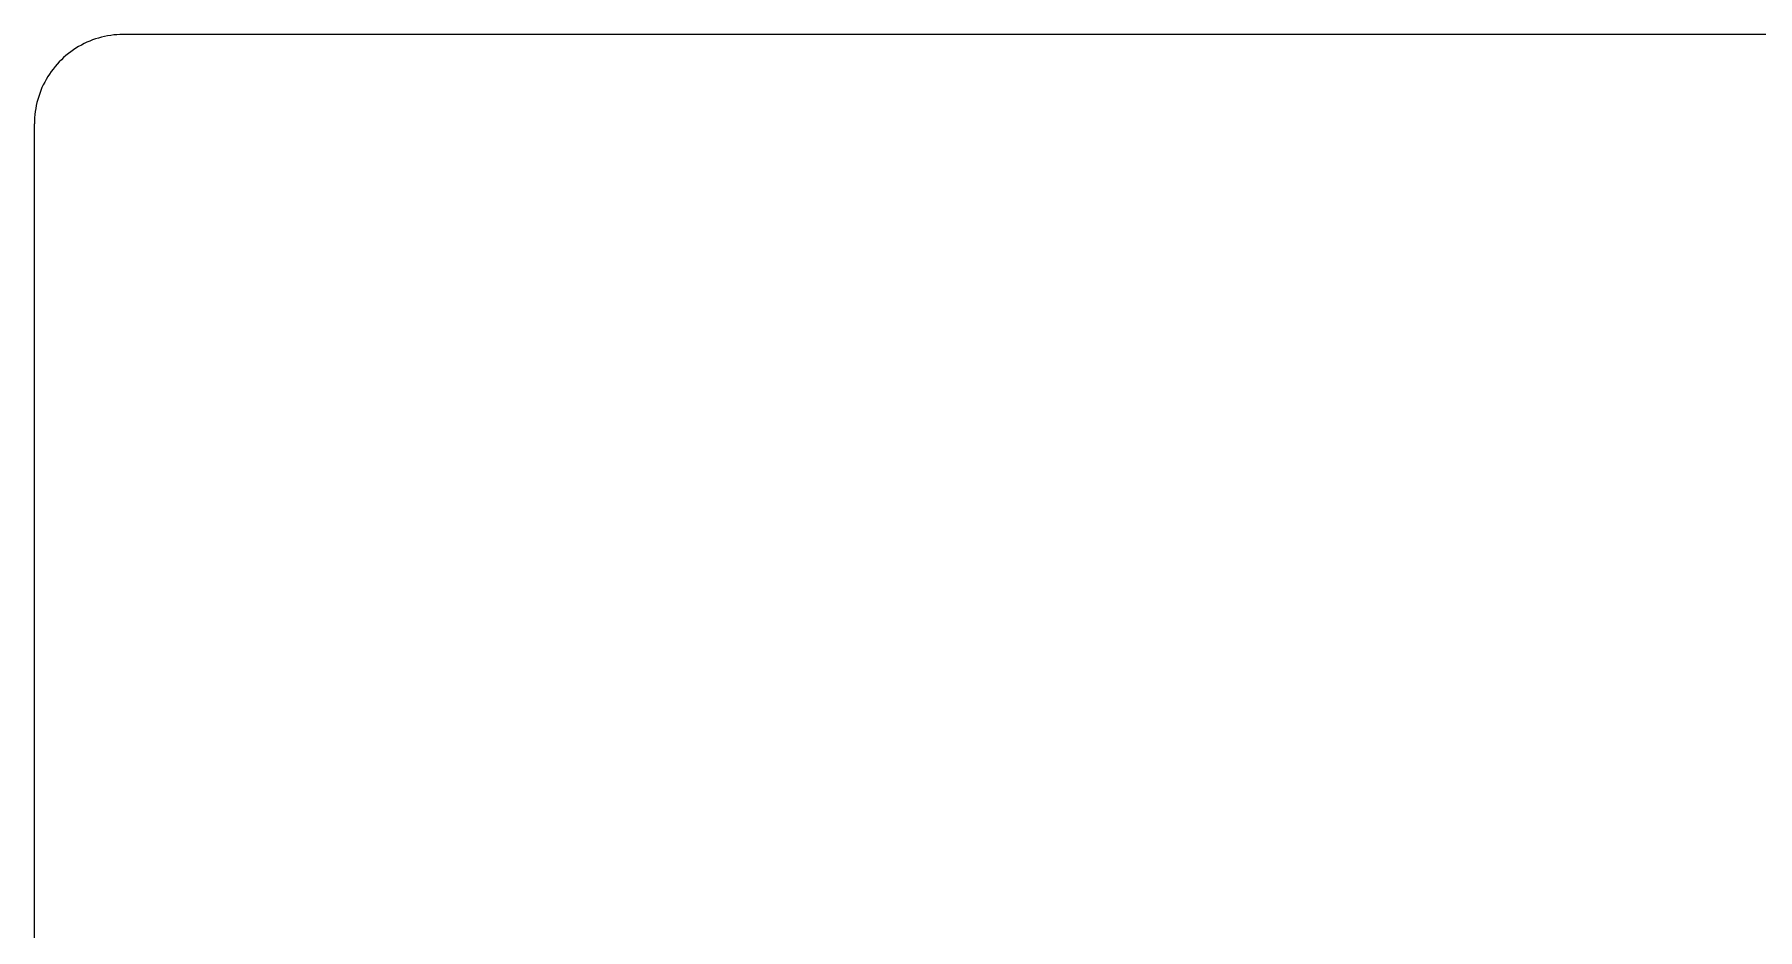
# Model space of a CAD drawing. Header units: millimetres. Extents: x -213 to 4577, y -424 to 2634.
# Drawn here: x 130.9 to 189.2, y 192 to 222.3 of the extents above; entities that cross this region are included whole.
import ezdxf

# ---------------------------------------------------------------- set-up
doc = ezdxf.new("R2010")
doc.units = ezdxf.units.MM
doc.layers.add('ZANO_R', color=7, linetype='Continuous', lineweight=0)

msp = doc.modelspace()

# ---------------------------------------------------------------- linework, layer by layer
at = {"layer": 'ZANO_R'}
for p, q in [((133.398, 222.239), (133.295, 222.218)), ((133.502, 222.256), (133.398, 222.239)), ((133.606, 222.269), (133.502, 222.256)), ((133.711, 222.279), (133.606, 222.269)), ((133.816, 222.285), (133.711, 222.279)), ((133.921, 222.287), (133.816, 222.285)), ((1927.921, 222.287), (133.921, 222.287)), ((132.069, 221.64), (131.987, 221.573)), ((132.152, 221.703), (132.069, 221.64)), ((132.238, 221.764), (132.152, 221.703)), ((132.326, 221.822), (132.238, 221.764)), ((132.416, 221.876), (132.326, 221.822)), ((132.508, 221.928), (132.416, 221.876)), ((132.601, 221.976), (132.508, 221.928)), ((132.697, 222.021), (132.601, 221.976)), ((132.793, 222.062), (132.697, 222.021)), ((132.891, 222.1), (132.793, 222.062)), ((132.991, 222.135), (132.891, 222.1)), ((133.091, 222.166), (132.991, 222.135)), ((133.193, 222.194), (133.091, 222.166)), ((133.295, 222.218), (133.193, 222.194)), ((131.552, 221.118), (131.489, 221.034)), ((131.618, 221.2), (131.552, 221.118)), ((131.686, 221.28), (131.618, 221.2)), ((131.758, 221.357), (131.686, 221.28)), ((131.832, 221.432), (131.758, 221.357)), ((131.908, 221.504), (131.832, 221.432)), ((131.987, 221.573), (131.908, 221.504)), ((131.176, 220.487), (131.136, 220.39)), ((131.22, 220.582), (131.176, 220.487)), ((131.268, 220.676), (131.22, 220.582)), ((131.318, 220.768), (131.268, 220.676)), ((131.372, 220.859), (131.318, 220.768)), ((131.429, 220.947), (131.372, 220.859)), ((131.489, 221.034), (131.429, 220.947)), ((131.007, 219.989), (130.984, 219.887)), ((131.034, 220.091), (131.007, 219.989)), ((131.064, 220.192), (131.034, 220.091)), ((131.098, 220.291), (131.064, 220.192)), ((131.136, 220.39), (131.098, 220.291)), ((130.922, 219.365), (130.921, 219.26)), ((130.928, 219.47), (130.922, 219.365)), ((130.936, 219.575), (130.928, 219.47)), ((130.949, 219.679), (130.936, 219.575)), ((130.965, 219.783), (130.949, 219.679)), ((130.984, 219.887), (130.965, 219.783)), ((130.921, 186.973), (130.921, 219.26))]:
    msp.add_line(p, q, dxfattribs=at)

doc.saveas('drawing.dxf')
